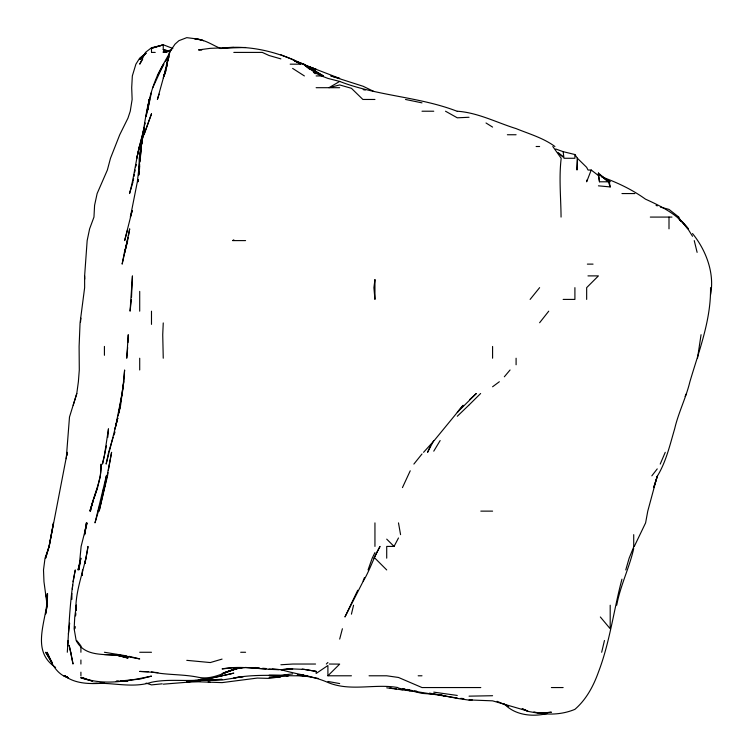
<?xml version="1.0" encoding="UTF-8"?>
<svg xmlns="http://www.w3.org/2000/svg" width="753" height="753" viewBox="0 0 753 753"><rect width="100%" height="100%" fill="white"/><g stroke="black" fill="none" stroke-linecap="round" stroke-linejoin="round"><path stroke-width="1.13" d="M76.194 609.921L76.241 605.224L76.006 610.57M67.299 652.267C69.172 624.821 69.85 596.931 75.291 569.936L73.022 581.692M82.359 575.283L82.538 569.936L82.246 575.283M127.963 342.568L128.255 334.699L126.73 358.221L127.671 347.528M131.511 297.275L132.443 275.89L130.062 311.177L131.417 299.412M163.25 322.933L162.733 334.699L163.25 358.221M68.382 634.092L69.671 623.173M66.236 458.728L69.492 417.03L76.778 393.508L78.378 381.743L79.291 369.987L79.103 346.455L80.063 322.933L84.637 287.646L84.628 275.89L87.16 240.602L89.616 228.837L93.965 217.08L94.586 205.315L97.128 193.559L107.368 170.027L110.484 158.271L119.736 134.749L127.963 118.127L130.25 111.218L132.133 99.462L131.7 87.696L132.33 75.94L135.898 64.174L139.71 58.132L145.969 53.124L139.71 59.534L146.073 53.199M75.695 612.707L75.507 615.916L75.695 613.77M75.818 610.57C75.413 588.432 85.193 568.091 87.997 546.414L84.985 563.517L85.823 558.171M139.484 169.058L139.653 166.14M67.732 645.848L68.09 640.502M122.024 393.508L123.793 381.743L124.612 369.987L122.617 391.372M75.94 610.57L76.345 605.224L74.754 616.98L74.133 628.746L76.157 640.502C86.444 660.259 110.804 651.486 127.963 657.68L116.197 655.016L104.422 654.573M107.801 437.342L108.479 428.796L104.422 455.461M138.185 179.656L138.006 181.793L138.194 179.656M138.543 175.374L138.891 171.1L138.58 175.374M74.886 626.609L74.688 628.746L74.924 626.609M72.297 589.185L72.712 584.902M80.524 321.983L80.91 318.18M552.806 146.506L561.192 158.271C558.839 177.84 560.919 197.484 561.06 217.08M139.964 161.707L141.451 146.506L137.347 181.793L130.354 217.08L132.246 210.661M139.324 167.853L139.71 164.587M697.504 358.221L701.062 334.699M66.857 455.527L67.262 452.318L49.161 546.414L45.622 558.171L49.02 546.414L53.482 522.883L49.161 546.414L45.02 558.171L43.505 569.936L43.966 581.692L47.128 605.224L45.622 614.024L47.27 605.224L47.486 593.458C48.371 618.072 28.896 649.924 55.609 667.403M119.03 412.757L120.075 405.265L118.174 415.957M122.061 395.645L122.353 393.508M147.569 110.154L149.085 99.462L147.701 110.154L151.485 92.28M107.547 475.84L108.018 472.63M108.319 470.493L111.595 452.318L107.114 475.84L99.151 511.127L107.265 476.913M143.927 131.54L144.237 129.403M139.71 154.996L143.136 134.749L139.23 158.271L138.919 174.734M84.571 534.649L86.379 522.883L84.534 534.649L87.047 522.883L81.126 546.414L78.858 569.936L80.157 562.453M143.032 134.749L141.216 146.506C145.263 118.39 148.435 89.24 163.25 64.325L169.962 52.409M144.19 127.257L140.962 143.296M123.784 381.743L118.936 412.757L120.612 405.265L122.127 393.508L115.115 428.796M127.963 239.454L128.302 237.327M128.65 235.209L129.685 228.837L124.716 252.368L127.737 240.602M104.601 486.523L106.352 475.84L95 522.883L98.125 512.191M144.134 127.257L139.71 146.506L144.105 130.467C136.651 150.92 135.286 172.729 129.535 193.559L133.046 181.793M80.533 560.307L80.91 558.171L78.011 569.936L80.26 562.246M133.234 180.72L133.62 178.583M133.996 176.447L134.373 174.31M134.749 172.173L135.126 170.027M103.114 491.878L103.886 487.605L102.399 495.088M710.465 295.138C714.889 273.527 706.135 250.269 692.525 233.552M106.455 445.898L102.474 464.074L104.187 456.544M601.675 652.267L604.461 640.502M351.425 614.166L353.562 605.224M633.715 548.551C629.339 567.847 620.321 585.674 616.707 605.224M97.551 487.605L93.974 498.298L97.551 487.605L100.375 475.84L101.109 464.074C101.909 480.63 93.221 495.21 90.416 511.127L92.675 502.11L89.861 511.127L93.617 499.361L92.675 502.279M159.147 94.116L157.405 99.462L163.919 75.94L169.444 52.409L175.007 44.154L178.941 40.653L186.772 37.65L198.519 39.147L203.574 40.653L198.519 39.344L194.999 39.307C204.534 38.93 212.534 45.359 221.071 48.616M109.1 452.318L117.732 418.028L116.197 424.09M108.827 453.381L106.135 464.074L108.63 452.318L113.148 437.342M114.983 428.796L117.732 418.037M339.678 639.09L342.399 628.746M127.539 229.91L124.64 240.602L132.161 210.661M98.436 511.127L99.641 506.844M634.29 546.414L645.603 522.883L647.768 511.127L657.237 476.131L653.679 487.605L657.529 475.84C666.226 461.401 669.944 444.788 674.669 428.796C678.397 412.653 686.021 397.838 689.899 381.743C698.916 351.03 711.096 320.1 710.531 287.646M625.762 569.936L629.15 558.171L633.715 546.942M165.312 72.994L163.928 75.94L167.448 64.174L163.25 77.983M73.201 405.265L76.806 393.508M113.891 435.206L115.002 431.996M368.057 569.936L372.217 558.171L374.947 552.57M598.428 185.831L610.194 186.932L609.29 181.793L599.501 181.793L598.428 175.571L591.227 170.027L586.662 181.793L586.662 180.183M363.191 580.751L364.471 577.504M163.928 75.94L166.093 70.594M357.741 590.248L344.949 616.98L362.965 581.692M152.784 87.696L163.25 64.88L157.377 75.94L163.928 64.174M660.221 464.074L665.247 452.318M429.925 446.971L427.582 452.318L433.756 440.552M621.95 579.17C613.723 609.968 609.911 642.111 598.428 672.137C593.439 686.077 586.267 699.537 574.906 709.345C562.03 714.738 547.393 715.369 533.933 711.896M410.234 470.794L402.45 487.605M685.089 396.445L686.538 393.508M386.713 558.171L386.713 546.414L394.054 546.414L398.488 537.971M363.191 581.297C369.911 570.19 373.554 557.644 380.049 546.414L373.902 558.171M165.66 61.238L166.818 59.271M167.966 57.313L169.124 55.355M142.665 59.271L139.71 64.174L145.489 52.409L151.485 47.75L163.25 44.916L151.485 48.314L151.485 52.032M433.756 451.169L440.157 440.552M651.834 475.84L657.237 468.893M539.619 322.736L548.739 311.177M413.877 464.074L422 453.965M530.112 299.412L539.619 287.646M434.199 440.552L463.151 405.265L457.287 412.362L476.348 393.508L469.853 399.372M504.331 376.792L510.063 369.987M423.562 452.318L433.756 441.07M302.245 669.069L316.138 671.365L316.138 673.464L327.903 665.511L327.903 675.789L339.678 664.108L329.249 664.033M469.044 404.982L480.63 393.508M326.331 664.033L327.903 662.471M457.287 416.268L468.752 405.265M492.584 386.769L499.343 381.743M233.806 239.821L232.602 240.602L245.582 240.602M456.977 111.218C419.063 96.582 377.535 96.139 339.678 81.428L328.948 87.696L339.678 84.938L351.425 88.308L362.88 99.462L374.947 99.462M236.753 668.269L223.123 673.06M237.016 668.062L222.06 673.879L237.016 668.41M171.75 49.529L164.163 52.409L170.667 50.63M223.123 673.05L240.226 667.487M151.485 48.314L163.25 44.756L172.861 48.474M222.06 659.101L210.294 662.555L186.772 660.343M170.724 50.517L163.25 52.409L166.451 51.919M222.53 675.789L210.294 678.331L233.806 673.135L223.66 675.526M547.111 713.58C532.597 717.063 515.165 715.388 504.331 703.951M242.372 667.647C227.415 669.784 214.341 680.477 198.519 677.314C183.007 674.067 167.006 675.196 151.485 671.93M542.828 712.658L539.619 713.26L551.384 712.197L539.619 713.467L527.853 711.35L522.14 708.808M213.494 679.535L198.519 680.712L201.729 680.373M243.435 676.608L222.06 680.025L210.294 680.034L222.06 679.366L198.519 680.1L210.294 679.799M242.372 667.525L233.806 668.937L245.582 667.459L265.894 668.918M288.38 675.479L286.262 675.789L288.38 675.573M243.435 676.552L233.806 677.964C258.26 673.304 283.062 676.467 307.657 675.667M168.587 51.486L163.25 52.221L166.771 52.239M288.663 675.789L269.103 677.342L280.869 676.787L269.103 678.387L257.328 678.067L222.06 682.623L198.519 681.794L186.772 682.133L198.519 680.26L186.772 682.274L163.25 684.176M189.972 681.136L186.772 681.54L202.802 680.345M194.246 680.58L196.382 680.307M292.616 673.926L280.869 675.215L269.103 675.215M233.806 667.723L222.06 668.918C245.61 664.419 269.113 672.043 292.616 668.768L280.869 669.662L292.616 668.928L304.391 669.426L316.138 671.365M162.177 683.818L151.485 684.891L146.129 683.112M118.334 681.117L116.197 681.286L127.963 681.032L125.817 681.023M120.471 680.947L139.71 679.15L151.485 676.128C128.631 680.872 103.359 686.115 80.91 677.342L92.675 681.173L80.91 677.982L85.183 678.509M539.619 712.893L541.765 712.743M472.253 699.913L469.044 700.139L457.287 698.398L438.039 694.548M299.035 675.074L303.318 675.225L297.972 675.309L301.181 675.093M297.972 675.328L302.245 675.055M369.055 675.789L386.713 675.789L398.488 677.465L422 687.555L480.809 687.555M245.582 47.486L222.06 48.154C249.996 44.691 278.045 52.079 303.064 64.174L294.705 61.144M492.584 695.716L469.044 696.158M280.869 664.767L292.861 664.033L315.554 664.033M200.665 679.121L210.294 678.519C190.82 682.745 170.771 678.105 151.485 682.265C132.236 688.6 112.329 682.067 92.675 683.47L97.372 683.357M469.044 117.261L457.287 117.816L445.522 111.218M233.806 47.42L210.294 48.343L198.519 49.905L201.729 50.075M99.725 683.3L104.422 683.187C90.934 683.969 75.865 684.336 64.56 675.789L68.231 677.804M151.485 52.409L155.231 52.409M233.806 52.409L262.289 52.409L269.103 55.524L280.869 58.885M290.187 64.174L300.701 64.174L292.616 59.496L280.869 54.771M316.138 75.94L321.54 75.94L327.903 78.397L339.678 81.428M316.138 87.696L339.678 87.696M422 111.218L433.756 111.218M507.371 134.749L516.097 134.749M536.117 146.506L539.619 146.506M591.227 170.027L588.018 170.027L586.662 167.345L577.4 158.271L574.906 154.534L563.14 151.654L555.667 148.972M621.95 193.559L634.854 193.559M650.31 217.08L671.958 217.08M587.359 264.124L593.044 264.124M587.971 275.89L598.428 275.89L586.662 287.646L586.662 299.412M563.14 299.412L574.906 299.412L574.906 287.646M480.809 511.127L492.584 511.127M76.655 640.502L80.223 644.907M139.71 652.267L151.485 652.267M240.687 652.267L245.582 652.267M327.903 675.789L351.425 675.789M418.169 675.789L422 675.789M551.384 687.555L563.14 687.555M297.972 675.083L303.318 675.112M148.275 671.695L139.71 671.422L157.895 672.608M297.972 675.272L303.318 675.488M469.044 699.923L492.584 700.845L527.853 711.077L522.516 708.808M269.103 669.125L278.723 669.558M297.972 675.432L303.318 675.733M284.069 675.093L288.343 675.385M287.279 669.069L292.616 669.445L287.279 669.022M297.303 675.3L304.334 675.789L300.08 675.083M272.304 669.012L278.723 669.492M259.474 668.015L255.192 667.497M262.684 668.269L265.894 668.513M457.287 111.228C477.873 112.621 496.613 122.551 516.097 128.603C529.255 133.959 543.393 137.968 554.914 146.506M399.551 689.4L402.761 689.739M405.961 690.068L410.234 690.52M460.497 698.389L463.707 698.737M461.57 698.379L463.707 698.615M397.895 687.555C374.665 683.442 350.399 691.885 327.903 682.453C312.862 675.855 296.418 674.396 280.869 669.586M412.38 690.614L407.072 689.419M414.517 690.878L416.654 691.141M433.756 692.139L457.287 695.443M104.422 652.267L126.89 655.929M318.284 678.444L299.12 675.017M435.902 694.379L422 693.391L402.761 688.769L410.234 690.868L386.713 687.837M438.039 694.718L445.522 695.923L433.756 693.899M389.95 687.903L392.078 688.242M394.214 688.59L396.351 688.939M208.148 681.851L210.294 682.19M457.287 698.05L410.234 690.642L398.488 688.129M116.197 654.47L139.71 658.922L129.027 656.334M429.483 693.136L431.62 693.522M327.903 681.456L339.678 683.564M405.5 99.462L422 102.86M363.191 89.616L365.337 90.087M163.25 44.756L163.25 49.689L168.587 50.922M163.25 49.689L168.794 51.053M116.197 655.035L127.963 658.103L116.197 654.799M660.447 207.113L669.003 209.4L678.811 217.08L680.759 221.09L677.794 217.08L680.759 221.09M302.725 64.174L339.678 78.425L330.84 75.94L363.191 86.294L373.959 91.527M294.705 61.078L304.108 64.174L323.395 75.94L310.264 68.598L316.138 71.827L311.243 69.191M305.454 65.549L316.138 69.342L305.454 65.389M508.614 706.314L497.065 701.297M601.638 176.861C617.102 182.461 632.096 189.502 645.472 199.15C661.426 206.331 677.7 214.549 688.487 228.837M321.54 75.94L316.138 73.38L304.391 65.031L309.812 69.38M68.099 677.804C56.466 674.18 51.044 662.885 47.081 652.267L52.192 663.045M656.051 205.315L657.237 205.936M605.299 179.223L610.194 181.793L599.332 174.527M292.616 59.515L300.701 64.174M486.014 122.984L492.584 127.097M292.616 68.391L304.391 75.94M599.341 174.63L608.386 181.793L610.194 186.932M313.427 72.279L315.234 73.728M559.526 153.998L563.14 156.906L558.105 152.454M598.428 175.571L598.428 173.03L608.386 181.793M386.713 539.129L394.054 546.414M374.947 558.171L386.713 569.936M687.894 228.837L680.759 220.413L687.894 228.837L692.525 236.291M600.339 616.98L610.194 628.746L610.194 605.224M52.456 663.045L45.651 652.267L52.079 663.045M694.247 240.602L697.118 252.368M45.622 593.458L47.157 600.941M398.488 522.883L400.568 534.649M563.14 151.654L563.988 158.271L574.906 158.271L574.906 154.534M598.428 173.03L599.501 181.793M84.628 275.89L84.722 279.099M71.883 593.458L71.902 599.341M669.003 217.08L669.003 228.837M633.715 534.649L633.715 546.414M516.097 358.221L516.097 364.772M492.584 346.455L492.584 358.221M374.947 522.883L374.947 546.414M151.485 311.177L151.485 324.374M139.71 291.392L139.71 311.177M139.71 358.221L139.71 369.987M104.422 346.418L104.422 355.294M80.91 645.792L80.91 652.267M80.91 659.986L80.91 664.033M80.91 672.175L80.91 675.789M577.4 158.271L576.986 170.027L577.447 158.271M374.947 279.692L373.902 287.646L374.947 299.412L374.947 279.692M146.901 111.218L146.12 116.564L149.687 99.462L146.901 111.218M144.877 122.984L144.529 125.12L144.877 122.984M124.433 252.368L122.137 264.124L127.445 240.602L124.433 252.368M135.973 164.681L135.521 166.827L135.982 164.681M139.418 146.506L136.764 158.271L139.71 145.611L139.446 146.506M99.773 505.781L98.285 511.127L99.725 505.781M168.945 56.691L166.846 64.174L168.936 56.691M151.485 113.835L143.974 134.749L151.485 113.835M209.221 679.592L204.938 680.091L209.221 679.573M63.939 675.789L67.045 676.834L63.939 675.789M166.451 51.599L163.25 51.355L166.451 51.637M70.773 652.267L69.154 645.349L73.032 664.033L70.773 652.267"/></g></svg>
